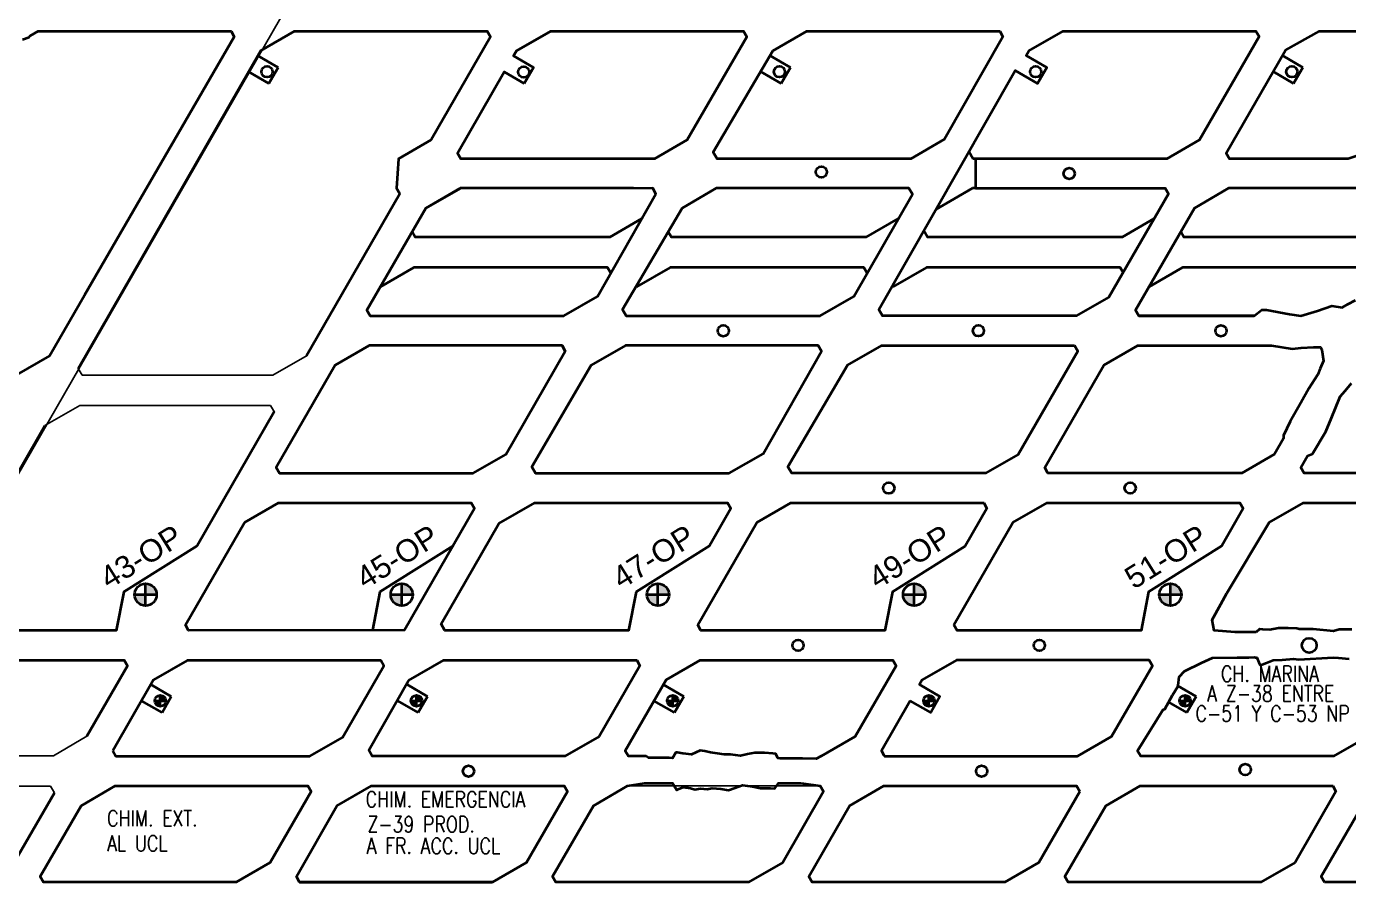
# Model space of a CAD drawing. Header units: millimetres. Extents: x -28 to 1943, y -5245 to 2752.
# Drawn here: x 1349.3 to 1528, y -101.1 to 15.4 of the extents above; entities that cross this region are included whole.
import ezdxf

# ---------------------------------------------------------------- set-up
doc = ezdxf.new("R2010")
doc.units = ezdxf.units.MM
doc.linetypes.add('CONTINUA', pattern=[0])
doc.layers.add('167', color=10, linetype='Continuous')
doc.styles.add('DG-T1-473 TO 560$0$Standard', font='arial.ttf')
doc.styles.add('ROMANS', font='romans.shx', dxfattribs={"width": 0.8})

msp = doc.modelspace()

# ---------------------------------------------------------------- hatches: boundary and pattern name
at = {"linetype": 'Continuous', "lineweight": 40}
h = msp.add_hatch(color=3, dxfattribs=at)
h.paths.add_polyline_path([(1366.882, -61.399, 0.4142136), (1365.382, -59.899), (1365.382, -61.399)])
h.paths.add_polyline_path([(1365.382, -61.399), (1363.882, -61.399, 0.4142136), (1365.382, -62.899)])
h = msp.add_hatch(color=3, dxfattribs=at)
h.paths.add_polyline_path([(1366.882, -61.399, 0.4142136), (1365.382, -59.899), (1365.382, -61.399)])
h.paths.add_polyline_path([(1365.382, -61.399), (1363.882, -61.399, 0.4142136), (1365.382, -62.899)])
h = msp.add_hatch(color=3, dxfattribs=at)
h.paths.add_polyline_path([(1401.523, -61.399, 0.4142136), (1400.023, -59.899), (1400.023, -61.399)])
h.paths.add_polyline_path([(1400.023, -61.399), (1398.523, -61.399, 0.4142136), (1400.023, -62.899)])
h = msp.add_hatch(color=3, dxfattribs=at)
h.paths.add_polyline_path([(1401.523, -61.399, 0.4142136), (1400.023, -59.899), (1400.023, -61.399)])
h.paths.add_polyline_path([(1400.023, -61.399), (1398.523, -61.399, 0.4142136), (1400.023, -62.899)])
h = msp.add_hatch(color=3, dxfattribs=at)
h.paths.add_polyline_path([(1436.164, -61.399, 0.4142136), (1434.664, -59.899), (1434.664, -61.399)])
h.paths.add_polyline_path([(1434.664, -61.399), (1433.164, -61.399, 0.4142136), (1434.664, -62.899)])
h = msp.add_hatch(color=3, dxfattribs=at)
h.paths.add_polyline_path([(1436.164, -61.399, 0.4142136), (1434.664, -59.899), (1434.664, -61.399)])
h.paths.add_polyline_path([(1434.664, -61.399), (1433.164, -61.399, 0.4142136), (1434.664, -62.899)])
at = {"lineweight": 40}
h = msp.add_hatch(color=256, dxfattribs=at)
h.paths.add_polyline_path([(1470.805, -61.399, 0.4142136), (1469.305, -59.899), (1469.305, -61.399)])
h.paths.add_polyline_path([(1469.305, -61.399), (1467.805, -61.399, 0.4142136), (1469.305, -62.899)])
h = msp.add_hatch(color=256, dxfattribs=at)
h.paths.add_polyline_path([(1470.805, -61.399, 0.4142136), (1469.305, -59.899), (1469.305, -61.399)])
h.paths.add_polyline_path([(1469.305, -61.399), (1467.805, -61.399, 0.4142136), (1469.305, -62.899)])
h = msp.add_hatch(color=256, dxfattribs=at)
h.paths.add_polyline_path([(1470.805, -61.399, 0.4142136), (1469.305, -59.899), (1469.305, -61.399)])
h.paths.add_polyline_path([(1469.305, -61.399), (1467.805, -61.399, 0.4142136), (1469.305, -62.899)])
h = msp.add_hatch(color=256, dxfattribs=at)
h.paths.add_polyline_path([(1505.446, -61.399, 0.4142136), (1503.946, -59.899), (1503.946, -61.399)])
h.paths.add_polyline_path([(1503.946, -61.399), (1502.446, -61.399, 0.4142136), (1503.946, -62.899)])
h = msp.add_hatch(color=256, dxfattribs=at)
h.paths.add_polyline_path([(1505.446, -61.399, 0.4142136), (1503.946, -59.899), (1503.946, -61.399)])
h.paths.add_polyline_path([(1503.946, -61.399), (1502.446, -61.399, 0.4142136), (1503.946, -62.899)])
h = msp.add_hatch(color=256, dxfattribs=at)
h.paths.add_polyline_path([(1505.446, -61.399, 0.4142136), (1503.946, -59.899), (1503.946, -61.399)])
h.paths.add_polyline_path([(1503.946, -61.399), (1502.446, -61.399, 0.4142136), (1503.946, -62.899)])
at = {"linetype": 'Continuous', "lineweight": 40}
h = msp.add_hatch(color=3, dxfattribs=at)
h.paths.add_polyline_path([(1368.122, -75.752, 0.4142136), (1367.372, -75.002), (1367.372, -75.752)])
h.paths.add_polyline_path([(1366.622, -75.752, 0.4142136), (1367.372, -76.502), (1367.372, -75.752)])
h = msp.add_hatch(color=3, dxfattribs=at)
h.paths.add_polyline_path([(1368.122, -75.752, 0.4142136), (1367.372, -75.002), (1367.372, -75.752)])
h.paths.add_polyline_path([(1366.622, -75.752, 0.4142136), (1367.372, -76.502), (1367.372, -75.752)])
h = msp.add_hatch(color=3, dxfattribs=at)
h.paths.add_polyline_path([(1402.763, -75.752, 0.4142136), (1402.013, -75.002), (1402.013, -75.752)])
h.paths.add_polyline_path([(1401.263, -75.752, 0.4142136), (1402.013, -76.502), (1402.013, -75.752)])
h = msp.add_hatch(color=3, dxfattribs=at)
h.paths.add_polyline_path([(1402.763, -75.752, 0.4142136), (1402.013, -75.002), (1402.013, -75.752)])
h.paths.add_polyline_path([(1401.263, -75.752, 0.4142136), (1402.013, -76.502), (1402.013, -75.752)])
h = msp.add_hatch(color=3, dxfattribs=at)
h.paths.add_polyline_path([(1437.404, -75.752, 0.4142136), (1436.654, -75.002), (1436.654, -75.752)])
h.paths.add_polyline_path([(1435.904, -75.752, 0.4142136), (1436.654, -76.502), (1436.654, -75.752)])
h = msp.add_hatch(color=3, dxfattribs=at)
h.paths.add_polyline_path([(1437.404, -75.752, 0.4142136), (1436.654, -75.002), (1436.654, -75.752)])
h.paths.add_polyline_path([(1435.904, -75.752, 0.4142136), (1436.654, -76.502), (1436.654, -75.752)])
at = {"lineweight": 40}
h = msp.add_hatch(color=3, dxfattribs=at)
h.paths.add_polyline_path([(1472.045, -75.752, 0.4142136), (1471.295, -75.002), (1471.295, -75.752)])
h.paths.add_polyline_path([(1470.545, -75.752, 0.4142136), (1471.295, -76.502), (1471.295, -75.752)])
h = msp.add_hatch(color=3, dxfattribs=at)
h.paths.add_polyline_path([(1472.045, -75.752, 0.4142136), (1471.295, -75.002), (1471.295, -75.752)])
h.paths.add_polyline_path([(1470.545, -75.752, 0.4142136), (1471.295, -76.502), (1471.295, -75.752)])
at = {"linetype": 'Continuous', "lineweight": 40}
h = msp.add_hatch(color=3, dxfattribs=at)
h.paths.add_polyline_path([(1506.686, -75.752, 0.4142136), (1505.936, -75.002), (1505.936, -75.752)])
h.paths.add_polyline_path([(1505.186, -75.752, 0.4142136), (1505.936, -76.502), (1505.936, -75.752)])
h = msp.add_hatch(color=3, dxfattribs=at)
h.paths.add_polyline_path([(1506.686, -75.752, 0.4142136), (1505.936, -75.002), (1505.936, -75.752)])
h.paths.add_polyline_path([(1505.186, -75.752, 0.4142136), (1505.936, -76.502), (1505.936, -75.752)])

# ---------------------------------------------------------------- linework, layer by layer
at = {"color": 3, "linetype": 'Continuous', "lineweight": 40}
for p, q in [((1412.023, 13.985), (1411.582, 14.748)), ((1411.582, 14.748), (1412.023, 13.985)), ((1412.023, 13.985), (1411.582, 14.748)), ((1411.582, 14.748), (1412.023, 13.985)), ((1420.163, 14.748), (1415.541, 12.08)), ((1420.163, 14.748), (1415.541, 12.08)), ((1420.163, 14.748), (1415.541, 12.08)), ((1420.163, 14.748), (1415.541, 12.08)), ((1446.664, 13.985), (1446.223, 14.748)), ((1446.664, 13.985), (1446.223, 14.748)), ((1454.804, 14.748), (1450.182, 12.08)), ((1454.804, 14.748), (1450.182, 12.08)), ((1383.297, 9.831), (1380.526, 11.431)), ((1383.297, 9.831), (1380.526, 11.431)), ((1452.579, 9.831), (1449.808, 11.431)), ((1452.579, 9.831), (1449.808, 11.431)), ((1521.861, 9.831), (1519.09, 11.431)), ((1521.861, 9.831), (1519.09, 11.431)), ((1382.047, 7.666), (1379.276, 9.266)), ((1382.047, 7.666), (1379.276, 9.266)), ((1382.047, 7.666), (1383.297, 9.831)), ((1382.047, 7.666), (1383.297, 9.831)), ((1451.329, 7.666), (1448.537, 9.278)), ((1451.329, 7.666), (1448.537, 9.278)), ((1451.329, 7.666), (1452.579, 9.831)), ((1451.329, 7.666), (1452.579, 9.831)), ((1520.611, 7.666), (1517.84, 9.266)), ((1520.611, 7.666), (1517.84, 9.266)), ((1520.611, 7.666), (1521.861, 9.831)), ((1520.611, 7.666), (1521.861, 9.831)), ((1399.563, -2.5), (1403.976, 0.048)), ((1399.563, -2.5), (1403.976, 0.048)), ((1407.896, -6.5), (1403.274, -9.169)), ((1407.896, -6.5), (1403.274, -9.169)), ((1431.35, -6.5), (1407.896, -6.5)), ((1431.35, -6.5), (1407.896, -6.5)), ((1406.98, -54.811), (1397.069, -61.004)), ((1406.98, -54.811), (1397.069, -61.004)), ((1365.382, -62.899), (1365.382, -59.899)), ((1365.382, -62.899), (1365.382, -59.899)), ((1400.023, -62.899), (1400.023, -59.899)), ((1400.023, -62.899), (1400.023, -59.899)), ((1434.664, -62.899), (1434.664, -59.899)), ((1434.664, -62.899), (1434.664, -59.899)), ((1363.882, -61.399), (1366.882, -61.399)), ((1363.882, -61.399), (1366.882, -61.399)), ((1397.069, -61.004), (1396.058, -66.206)), ((1397.069, -61.004), (1396.058, -66.206)), ((1398.523, -61.399), (1401.523, -61.399)), ((1398.523, -61.399), (1401.523, -61.399)), ((1433.164, -61.399), (1436.164, -61.399)), ((1433.164, -61.399), (1436.164, -61.399)), ((1368.863, -75.169), (1366.092, -73.569)), ((1368.863, -75.169), (1366.092, -73.569)), ((1367.372, -76.502), (1367.372, -75.002)), ((1367.372, -76.502), (1367.372, -75.002)), ((1403.504, -75.169), (1400.733, -73.569)), ((1403.504, -75.169), (1400.733, -73.569)), ((1402.013, -76.502), (1402.013, -75.002)), ((1402.013, -76.502), (1402.013, -75.002)), ((1438.145, -75.169), (1435.374, -73.569)), ((1438.145, -75.169), (1435.374, -73.569)), ((1436.654, -76.502), (1436.654, -75.002)), ((1436.654, -76.502), (1436.654, -75.002)), ((1507.427, -75.169), (1504.968, -73.749)), ((1507.427, -75.169), (1504.968, -73.749)), ((1505.936, -76.502), (1505.936, -75.002)), ((1505.936, -76.502), (1505.936, -75.002)), ((1367.613, -77.334), (1364.842, -75.734)), ((1367.613, -77.334), (1364.842, -75.734)), ((1366.622, -75.752), (1368.122, -75.752)), ((1366.622, -75.752), (1368.122, -75.752)), ((1367.613, -77.334), (1368.863, -75.169)), ((1367.613, -77.334), (1368.863, -75.169)), ((1402.254, -77.334), (1399.483, -75.734)), ((1402.254, -77.334), (1399.483, -75.734)), ((1401.263, -75.752), (1402.763, -75.752)), ((1401.263, -75.752), (1402.763, -75.752)), ((1402.254, -77.334), (1403.504, -75.169)), ((1402.254, -77.334), (1403.504, -75.169)), ((1436.895, -77.334), (1434.124, -75.734)), ((1436.895, -77.334), (1434.124, -75.734)), ((1435.904, -75.752), (1437.404, -75.752)), ((1435.904, -75.752), (1437.404, -75.752)), ((1436.895, -77.334), (1438.145, -75.169)), ((1436.895, -77.334), (1438.145, -75.169)), ((1506.177, -77.334), (1503.725, -75.918)), ((1506.177, -77.334), (1503.725, -75.918)), ((1505.186, -75.752), (1506.686, -75.752)), ((1505.186, -75.752), (1506.686, -75.752)), ((1506.177, -77.334), (1507.427, -75.169)), ((1506.177, -77.334), (1507.427, -75.169))]:
    msp.add_line(p, q, dxfattribs=at)
at = {"lineweight": 40, "ltscale": 5}
for p, q in [((1476.71, -1.5), (1477.287, -2.5)), ((1476.71, -1.5), (1477.287, -2.5)), ((1477.583, -2.5), (1477.287, -2.5)), ((1477.583, -2.5), (1477.287, -2.5)), ((1477.178, -6.5), (1472.22, -9.362)), ((1477.178, -6.5), (1472.22, -9.362)), ((1477.583, -6.5), (1477.178, -6.5)), ((1477.583, -6.5), (1477.178, -6.5))]:
    msp.add_line(p, q, dxfattribs=at)
at = {"color": 7, "lineweight": 40}
for p, q in [((1477.583, -2.5), (1477.583, -6.5)), ((1477.583, -2.5), (1477.583, -6.5)), ((1469.305, -62.899), (1469.305, -59.899)), ((1469.305, -62.899), (1469.305, -59.899)), ((1503.946, -62.899), (1503.946, -59.899)), ((1503.946, -62.899), (1503.946, -59.899)), ((1467.805, -61.399), (1470.805, -61.399)), ((1467.805, -61.399), (1470.805, -61.399)), ((1502.446, -61.399), (1505.446, -61.399)), ((1502.446, -61.399), (1505.446, -61.399))]:
    msp.add_line(p, q, dxfattribs=at)
at = {"color": 7, "linetype": 'Continuous', "lineweight": 40}
for p, q in [((1352.393, -29.125), (1357.115, -20.955)), ((1352.393, -29.125), (1347.944, -31.694)), ((1336.336, -65.308), (1351.783, -38.553)), ((1386.209, -100.252), (1412.269, -100.252)), ((1386.209, -100.252), (1412.269, -100.252))]:
    msp.add_line(p, q, dxfattribs=at)
for p, q in [((1387.226, -29.075), (1382.608, -31.742)), ((1356.794, -31.744), (1356.279, -30.852)), ((1382.608, -31.742), (1356.794, -31.744)), ((1356.476, -35.844), (1351.783, -38.553)), ((1382.291, -35.842), (1356.476, -35.844)), ((1382.805, -36.733), (1382.291, -35.842)), ((1357.457, -80.526), (1352.913, -83.2)), ((1352.913, -83.2), (1327.035, -83.2)), ((1352.546, -87.3), (1326.718, -87.3)), ((1352.229, -87.3), (1352.546, -87.3)), ((1352.546, -87.3), (1352.229, -87.3)), ((1352.546, -87.3), (1353.046, -88.166)), ((1353.046, -88.166), (1352.546, -87.3)), ((1351.127, -99.489), (1356.652, -89.92)), ((1351.127, -99.489), (1356.652, -89.92)), ((1460.612, -89.856), (1455.05, -99.489)), ((1460.612, -89.856), (1455.05, -99.489))]:
    msp.add_line(p, q)
at = {"linetype": 'CONTINUA', "lineweight": 9}
for p, q in [((1382.611, -31.744), (1387.226, -29.075)), ((1382.815, -36.735), (1382.3, -35.844))]:
    msp.add_line(p, q, dxfattribs=at)
at = {"color": 3, "lineweight": 40}
for p, q in [((1471.295, -76.502), (1471.295, -75.002)), ((1471.295, -76.502), (1471.295, -75.002)), ((1470.545, -75.752), (1472.045, -75.752)), ((1470.545, -75.752), (1472.045, -75.752))]:
    msp.add_line(p, q, dxfattribs=at)
at = {"lineweight": 40}
for points in [[(1348.751, 13.597), (1349.629, 13.928), (1349.793, 14.12), (1350.881, 14.748), (1376.941, 14.748), (1377.382, 13.985), (1357.115, -20.955)], [(1356.279, -30.852), (1380.9, 12.08), (1385.522, 14.748), (1411.582, 14.748), (1412.023, 13.985), (1403.976, 0.048), (1399.563, -2.5), (1399.314, -6.5), (1399.755, -7.263), (1399.755, -7.263)], [(1477.583, -6.5), (1503.238, -6.5), (1503.678, -7.263), (1495.632, -21.2), (1491.218, -23.748), (1465.019, -23.748), (1464.509, -22.865), (1482.943, 9.414), (1485.97, 7.666), (1487.22, 9.831), (1484.447, 11.432), (1484.823, 12.08), (1489.445, 14.748), (1515.505, 14.748), (1515.967, 14.022), (1507.899, 0.048), (1503.486, -2.5), (1477.583, -2.5)], [(1477.583, -6.5), (1503.238, -6.5), (1503.678, -7.263), (1495.632, -21.2), (1491.218, -23.748), (1465.019, -23.748), (1464.509, -22.865), (1482.943, 9.414), (1485.97, 7.666), (1487.22, 9.831), (1484.447, 11.432), (1484.823, 12.08), (1489.445, 14.748), (1515.505, 14.748), (1515.967, 14.022), (1507.899, 0.048), (1503.486, -2.5), (1477.583, -2.5)], [(1434.396, -7.263), (1434.396, -7.263), (1433.955, -6.5), (1407.906, -6.504), (1403.265, -9.183), (1403.265, -9.183), (1395.297, -22.985), (1395.737, -23.748), (1421.936, -23.748), (1426.498, -21.114), (1434.396, -7.263)], [(1434.396, -7.263), (1434.396, -7.263), (1433.955, -6.5), (1407.906, -6.504), (1403.265, -9.183), (1403.265, -9.183), (1395.297, -22.985), (1395.737, -23.748), (1421.936, -23.748), (1426.498, -21.114), (1434.396, -7.263)], [(1399.755, -7.263), (1387.154, -29.117)], [(1399.755, -7.263), (1387.154, -29.117)], [(1421.688, -27.748), (1395.628, -27.748), (1391.006, -30.417), (1383.029, -44.233), (1383.47, -44.996), (1409.669, -44.996), (1414.082, -42.448), (1422.128, -28.511), (1421.688, -27.748), (1422.134, -28.521)], [(1421.688, -27.748), (1395.628, -27.748), (1391.006, -30.417), (1383.029, -44.233), (1383.47, -44.996), (1409.669, -44.996), (1414.082, -42.448), (1422.128, -28.511), (1421.688, -27.748), (1422.134, -28.521)], [(1382.788, -36.689), (1372.339, -54.811), (1362.428, -61.004), (1361.41, -66.244), (1336.88, -66.249)], [(1382.788, -36.689), (1372.339, -54.811), (1362.428, -61.004), (1361.41, -66.244), (1359.25, -66.244)], [(1528.498, -66.129), (1526.77, -66.13), (1525.99, -66.357), (1523.253, -66.069), (1521.374, -66.067), (1521.204, -66.033), (1521.041, -65.976), (1519.888, -65.924), (1518.575, -65.953), (1517.402, -66.172), (1516.433, -66.127), (1516.04, -66.057), (1515.948, -66.12), (1515.597, -66.452), (1515.546, -66.461), (1515.316, -66.47), (1514.575, -66.457), (1513.075, -66.466), (1512.668, -66.456), (1509.878, -66.267), (1509.589, -64.826), (1510.754, -62.702), (1511.594, -61.211), (1517.303, -51.665), (1517.303, -51.665), (1521.925, -48.996), (1547.984, -48.996)], [(1528.498, -66.129), (1526.77, -66.13), (1525.99, -66.357), (1523.253, -66.069), (1521.374, -66.067), (1521.204, -66.033), (1521.041, -65.976), (1519.888, -65.924), (1518.575, -65.953), (1517.402, -66.172), (1516.433, -66.127), (1516.04, -66.057), (1515.948, -66.12), (1515.597, -66.452), (1515.546, -66.461), (1515.316, -66.47), (1514.575, -66.457), (1513.075, -66.466), (1512.668, -66.456), (1509.878, -66.267), (1509.589, -64.826), (1510.754, -62.702), (1511.594, -61.211), (1517.303, -51.665), (1517.303, -51.665), (1521.925, -48.996), (1547.984, -48.996)], [(1336.615, -70.252), (1362.507, -70.252), (1362.948, -71.015), (1357.457, -80.526)], [(1359.25, -70.252), (1362.507, -70.252), (1362.948, -71.015), (1357.457, -80.526)], [(1360.942, -82.489), (1361.383, -83.252), (1387.587, -83.244), (1391.999, -80.697), (1397.589, -71.015), (1397.175, -70.299), (1371.007, -70.299), (1366.467, -72.92), (1360.942, -82.489)], [(1360.942, -82.489), (1361.383, -83.252), (1387.587, -83.244), (1391.999, -80.697), (1397.589, -71.015), (1397.175, -70.299), (1371.007, -70.299), (1366.467, -72.92), (1360.942, -82.489)], [(1468.765, -75.734), (1464.865, -82.489), (1465.221, -83.105), (1465.306, -83.252), (1491.366, -83.252), (1495.988, -80.584), (1501.512, -71.015), (1501.071, -70.252), (1475.012, -70.252), (1470.39, -72.92), (1470.015, -73.569), (1472.786, -75.169), (1471.536, -77.334), (1468.765, -75.734)], [(1468.765, -75.734), (1464.865, -82.489), (1465.221, -83.105), (1465.306, -83.252), (1491.366, -83.252), (1495.988, -80.584), (1501.512, -71.015), (1501.071, -70.252), (1475.012, -70.252), (1470.39, -72.92), (1470.015, -73.569), (1472.786, -75.169), (1471.536, -77.334), (1468.765, -75.734)], [(1530.629, -80.584), (1526.007, -83.252), (1499.947, -83.252), (1499.506, -82.489), (1502.956, -76.946), (1503.024, -76.912), (1503.203, -76.866), (1504.234, -74.992), (1504.971, -73.835), (1504.961, -73.8), (1504.977, -73.676), (1505.13, -72.504), (1505.867, -71.738), (1508.143, -70.612), (1509.648, -69.923), (1512.971, -69.88), (1514.555, -69.879), (1515.32, -69.866), (1515.587, -69.931), (1515.649, -69.897), (1515.991, -70.792), (1516.118, -70.932), (1516.944, -70.604), (1517.821, -70.271), (1519.049, -70.235), (1520.609, -70.086), (1521.327, -70.177), (1525.969, -69.915), (1526.683, -69.943), (1528.111, -70.072)], [(1530.629, -80.584), (1526.007, -83.252), (1499.947, -83.252), (1499.506, -82.489), (1502.956, -76.946), (1503.024, -76.912), (1503.203, -76.866), (1504.234, -74.992), (1504.971, -73.835), (1504.961, -73.8), (1504.977, -73.676), (1505.13, -72.504), (1505.867, -71.738), (1508.143, -70.612), (1509.648, -69.923), (1512.971, -69.88), (1514.555, -69.879), (1515.32, -69.866), (1515.587, -69.931), (1515.649, -69.897), (1515.991, -70.792), (1516.118, -70.932), (1516.944, -70.604), (1517.821, -70.271), (1519.049, -70.235), (1520.609, -70.086), (1521.327, -70.177), (1525.969, -69.915), (1526.683, -69.943), (1528.111, -70.072)], [(1356.652, -89.92), (1361.274, -87.252), (1387.338, -87.244), (1387.779, -88.007), (1382.25, -97.584), (1377.628, -100.252), (1351.568, -100.252), (1351.127, -99.489), (1356.652, -89.92)], [(1356.652, -89.92), (1361.274, -87.252), (1387.338, -87.244), (1387.779, -88.007), (1382.25, -97.584), (1377.628, -100.252), (1351.568, -100.252), (1351.127, -99.489), (1356.652, -89.92)], [(1491.697, -88.015), (1486.173, -97.584), (1481.551, -100.252), (1455.491, -100.252), (1455.05, -99.489), (1460.575, -89.92), (1465.197, -87.252), (1491.256, -87.252), (1491.697, -88.015)], [(1491.697, -88.015), (1486.173, -97.584), (1481.551, -100.252), (1455.491, -100.252), (1455.05, -99.489), (1460.575, -89.92), (1465.197, -87.252), (1491.256, -87.252), (1491.697, -88.015)], [(1520.814, -97.584), (1516.192, -100.252), (1490.132, -100.252), (1489.691, -99.489), (1495.216, -89.92), (1499.838, -87.252), (1525.897, -87.252), (1526.338, -88.015), (1520.814, -97.584)], [(1520.814, -97.584), (1516.192, -100.252), (1490.132, -100.252), (1489.691, -99.489), (1495.216, -89.92), (1499.838, -87.252), (1525.897, -87.252), (1526.338, -88.015), (1520.814, -97.584)], [(1353.046, -88.166), (1347.609, -97.584), (1342.987, -100.252), (1317.19, -100.252)], [(1353.046, -88.166), (1347.609, -97.584), (1342.987, -100.252), (1317.19, -100.252)]]:
    msp.add_lwpolyline(points, dxfattribs=at)
for points in [[(1416.575, 7.666), (1417.825, 9.831), (1415.139, 11.382), (1415.541, 12.08), (1420.163, 14.748), (1446.223, 14.748), (1446.664, 13.985), (1438.617, 0.048), (1434.204, -2.5), (1408.005, -2.5), (1407.564, -1.737), (1413.889, 9.217)], [(1416.575, 7.666), (1417.825, 9.831), (1415.139, 11.382), (1415.541, 12.08), (1420.163, 14.748), (1446.223, 14.748), (1446.664, 13.985), (1438.617, 0.048), (1434.204, -2.5), (1408.005, -2.5), (1407.564, -1.737), (1413.889, 9.217)], [(1450.182, 12.08), (1454.804, 14.748), (1480.864, 14.748), (1481.305, 13.985), (1473.407, 0.134), (1468.845, -2.5), (1442.646, -2.5), (1442.136, -1.617)], [(1450.182, 12.08), (1454.804, 14.748), (1480.864, 14.748), (1481.305, 13.985), (1473.407, 0.134), (1468.845, -2.5), (1442.646, -2.5), (1442.136, -1.617)], [(1437.915, -9.169), (1429.868, -22.865), (1430.378, -23.748), (1456.577, -23.748), (1461.139, -21.114), (1469.057, -7.297), (1468.596, -6.5), (1442.537, -6.5)], [(1437.915, -9.169), (1429.868, -22.865), (1430.378, -23.748), (1456.577, -23.748), (1461.139, -21.114), (1469.057, -7.297), (1468.596, -6.5), (1442.537, -6.5)], [(1444.3, -45.002), (1448.871, -42.363), (1456.769, -28.511), (1456.329, -27.748), (1430.269, -27.748), (1425.647, -30.417), (1417.601, -44.113), (1418.111, -44.996)], [(1444.3, -45.002), (1448.871, -42.363), (1456.769, -28.511), (1456.329, -27.748), (1430.269, -27.748), (1425.647, -30.417), (1417.601, -44.113), (1418.111, -44.996)], [(1490.97, -27.748), (1491.411, -28.511), (1483.364, -42.448), (1478.951, -44.996), (1452.752, -44.996), (1452.242, -44.113), (1460.288, -30.417), (1464.91, -27.748)], [(1490.97, -27.748), (1491.411, -28.511), (1483.364, -42.448), (1478.951, -44.996), (1452.752, -44.996), (1452.242, -44.113), (1460.288, -30.417), (1464.91, -27.748)], [(1378.739, -51.665), (1383.36, -48.996), (1409.42, -48.996), (1409.861, -49.759), (1400.369, -66.199), (1371.202, -66.244), (1370.762, -65.481)], [(1378.739, -51.665), (1383.36, -48.996), (1409.42, -48.996), (1409.861, -49.759), (1400.369, -66.199), (1371.202, -66.244), (1370.762, -65.481)], [(1431.71, -61.004), (1430.692, -66.244), (1405.843, -66.244), (1405.333, -65.361), (1413.133, -51.807), (1418.001, -48.996), (1444.061, -48.996), (1444.502, -49.759), (1441.622, -54.811)], [(1431.71, -61.004), (1430.692, -66.244), (1405.843, -66.244), (1405.333, -65.361), (1413.133, -51.807), (1418.001, -48.996), (1444.061, -48.996), (1444.502, -49.759), (1441.622, -54.811)], [(1440.039, -65.489), (1448.021, -51.665), (1452.642, -48.996), (1478.702, -48.996), (1479.143, -49.759), (1476.206, -54.846), (1466.351, -61.004), (1465.333, -66.244), (1465.333, -66.244), (1465.333, -66.244), (1440.48, -66.252)], [(1440.039, -65.489), (1448.021, -51.665), (1452.642, -48.996), (1478.702, -48.996), (1479.143, -49.759), (1476.206, -54.846), (1466.351, -61.004), (1465.333, -66.244), (1465.333, -66.244), (1465.333, -66.244), (1440.48, -66.252)], [(1474.685, -65.481), (1482.662, -51.665), (1487.284, -48.996), (1513.343, -48.996), (1513.784, -49.759), (1510.904, -54.811), (1500.992, -61.004), (1499.974, -66.244), (1475.125, -66.244)], [(1474.685, -65.481), (1482.662, -51.665), (1487.284, -48.996), (1513.343, -48.996), (1513.784, -49.759), (1510.904, -54.811), (1500.992, -61.004), (1499.974, -66.244), (1475.125, -66.244)], [(1400.948, -73.013), (1405.729, -70.252), (1431.789, -70.252), (1432.23, -71.015), (1426.706, -80.584), (1422.084, -83.252), (1396.024, -83.252), (1395.549, -82.429)], [(1400.948, -73.013), (1405.729, -70.252), (1431.789, -70.252), (1432.23, -71.015), (1426.706, -80.584), (1422.084, -83.252), (1396.024, -83.252), (1395.549, -82.429)], [(1433.058, -83.252), (1430.665, -83.252), (1430.224, -82.489), (1435.749, -72.92), (1440.371, -70.252), (1466.43, -70.252), (1466.871, -71.015), (1461.347, -80.584), (1456.725, -83.252), (1456.034, -83.607), (1454.196, -83.543), (1453.22, -83.534), (1452.236, -83.53), (1451.196, -83.534), (1450.863, -83.488), (1450.577, -82.936), (1450.208, -82.879), (1449.054, -82.778), (1447.766, -82.769), (1446.76, -82.969), (1445.836, -83.168), (1444.449, -83.005), (1443.594, -82.998), (1442.719, -82.889), (1441.746, -82.729), (1440.986, -82.556), (1440.361, -82.46), (1439.196, -82.991), (1438.022, -82.863), (1437.265, -82.731), (1437.087, -82.713), (1436.637, -83.483), (1436.197, -83.474), (1435.279, -83.461), (1434.325, -83.468), (1433.373, -83.457)], [(1433.058, -83.252), (1430.665, -83.252), (1430.224, -82.489), (1435.749, -72.92), (1440.371, -70.252), (1466.43, -70.252), (1466.871, -71.015), (1461.347, -80.584), (1456.725, -83.252), (1456.034, -83.607), (1454.196, -83.543), (1453.22, -83.534), (1452.236, -83.53), (1451.196, -83.534), (1450.863, -83.488), (1450.577, -82.936), (1450.208, -82.879), (1449.054, -82.778), (1447.766, -82.769), (1446.76, -82.969), (1445.836, -83.168), (1444.449, -83.005), (1443.594, -82.998), (1442.719, -82.889), (1441.746, -82.729), (1440.986, -82.556), (1440.361, -82.46), (1439.196, -82.991), (1438.022, -82.863), (1437.265, -82.731), (1437.087, -82.713), (1436.637, -83.483), (1436.197, -83.474), (1435.279, -83.461), (1434.325, -83.468), (1433.373, -83.457)], [(1412.269, -100.252), (1386.209, -100.252), (1385.768, -99.489), (1391.235, -89.954), (1395.915, -87.252), (1421.974, -87.252), (1422.415, -88.015), (1416.891, -97.584)], [(1412.269, -100.252), (1386.209, -100.252), (1385.768, -99.489), (1391.235, -89.954), (1395.915, -87.252), (1421.974, -87.252), (1422.415, -88.015), (1416.891, -97.584)], [(1524.773, -100.252), (1524.332, -99.489), (1529.857, -89.92), (1534.479, -87.252), (1560.538, -87.252), (1560.979, -88.015), (1555.455, -97.584), (1550.833, -100.252)], [(1524.773, -100.252), (1524.332, -99.489), (1529.857, -89.92), (1534.479, -87.252), (1560.538, -87.252), (1560.979, -88.015), (1555.455, -97.584), (1550.833, -100.252)]]:
    msp.add_lwpolyline(points, close=True, dxfattribs=at)
at = {"color": 7, "lineweight": 40}
for points in [[(1529.336, -2.066), (1527.967, -2.5), (1511.928, -2.5), (1511.487, -1.737), (1519.516, 12.169), (1524.086, 14.748), (1538.063, 14.748)], [(1529.336, -2.066), (1527.967, -2.5), (1511.928, -2.5), (1511.487, -1.737), (1519.516, 12.169), (1524.086, 14.748), (1538.063, 14.748)], [(1529.239, -6.5), (1511.819, -6.5), (1507.197, -9.169), (1499.22, -22.985), (1499.661, -23.748)], [(1529.239, -6.5), (1511.819, -6.5), (1507.197, -9.169), (1499.22, -22.985), (1499.661, -23.748)], [(1515.285, -23.748), (1499.661, -23.748), (1515.285, -23.748), (1516.311, -22.911), (1516.946, -22.925), (1520.041, -23.512), (1521.574, -23.748), (1523.829, -23.061), (1525.763, -22.401), (1527.156, -22.615), (1527.96, -22.152), (1528.99, -21.6)], [(1515.285, -23.748), (1499.661, -23.748), (1515.285, -23.748), (1516.311, -22.911), (1516.946, -22.925), (1520.041, -23.512), (1521.574, -23.748), (1523.829, -23.061), (1525.763, -22.401), (1527.156, -22.615), (1527.96, -22.152), (1528.99, -21.6)], [(1548.233, -44.996), (1522.034, -44.996), (1521.593, -44.233), (1522.507, -42.65), (1523.148, -42.368), (1524.976, -39.345), (1525.728, -37.499), (1526.9, -34.623), (1527.561, -33.859), (1528.431, -32.852)], [(1548.233, -44.996), (1522.034, -44.996), (1521.593, -44.233), (1522.507, -42.65), (1523.148, -42.368), (1524.976, -39.345), (1525.728, -37.499), (1526.9, -34.623), (1527.561, -33.859), (1528.431, -32.852)]]:
    msp.add_lwpolyline(points, dxfattribs=at)
at = {"lineweight": 40, "ltscale": 5}
for points in [[(1432.472, -10.576), (1428.135, -13.08), (1401.836, -13.08), (1401.421, -12.361)], [(1467.125, -10.576), (1462.788, -13.08), (1436.475, -13.08), (1436.06, -12.361)], [(1501.766, -10.576), (1497.429, -13.08), (1471.128, -13.08), (1470.713, -12.361)], [(1536.407, -10.576), (1532.07, -13.08), (1505.769, -13.08), (1505.354, -12.361)], [(1428.251, -17.887), (1427.842, -17.18), (1401.655, -17.18), (1397.13, -19.793)], [(1462.904, -17.887), (1462.496, -17.18), (1436.295, -17.18), (1431.77, -19.793)], [(1497.545, -17.887), (1497.136, -17.18), (1470.948, -17.18), (1466.423, -19.793)], [(1532.185, -17.887), (1531.777, -17.18), (1505.588, -17.18), (1501.063, -19.793)]]:
    msp.add_lwpolyline(points, dxfattribs=at)
at = {"color": 7, "lineweight": 40}
for points in [[(1519.248, -40.307), (1518.016, -42.442), (1513.592, -44.996), (1487.393, -44.996), (1486.952, -44.233), (1494.929, -30.417), (1499.551, -27.748), (1517.607, -27.748), (1520.423, -28.208), (1521.645, -28.056), (1523.29, -27.943), (1524.227, -27.97), (1524.429, -28.331), (1524.649, -29.824), (1524.194, -30.858), (1523.86, -31.654), (1522.684, -33.531), (1521.583, -35.489), (1520.142, -38.004), (1519.258, -39.911)], [(1519.248, -40.307), (1518.016, -42.442), (1513.592, -44.996), (1487.393, -44.996), (1486.952, -44.233), (1494.929, -30.417), (1499.551, -27.748), (1517.607, -27.748), (1520.423, -28.208), (1521.645, -28.056), (1523.29, -27.943), (1524.227, -27.97), (1524.429, -28.331), (1524.649, -29.824), (1524.194, -30.858), (1523.86, -31.654), (1522.684, -33.531), (1521.583, -35.489), (1520.142, -38.004), (1519.258, -39.911)], [(1456.615, -87.252), (1456.615, -87.252), (1457.056, -88.015), (1451.532, -97.584), (1446.91, -100.252), (1420.85, -100.252), (1420.409, -99.489), (1425.934, -89.92), (1430.556, -87.252), (1432.856, -86.892), (1433.304, -86.871), (1434.296, -86.885), (1435.324, -86.885), (1436.297, -86.885), (1436.614, -86.887), (1437.207, -87.817), (1437.271, -87.736), (1438.087, -87.433), (1439.04, -87.569), (1439.664, -87.753), (1440.396, -87.588), (1441.327, -87.679), (1441.98, -87.561), (1443.179, -87.66), (1444.188, -87.811), (1445.111, -87.505), (1446.102, -87.163), (1447.448, -87.329), (1448.541, -87.553), (1449.893, -87.555), (1450.47, -87.601), (1450.971, -86.895), (1451.149, -86.88), (1452.188, -86.892), (1453.22, -86.896), (1453.937, -86.893), (1454.233, -86.914), (1454.333, -86.913)], [(1456.615, -87.252), (1456.615, -87.252), (1457.056, -88.015), (1451.532, -97.584), (1446.91, -100.252), (1420.85, -100.252), (1420.409, -99.489), (1425.934, -89.92), (1430.556, -87.252), (1432.856, -86.892), (1433.304, -86.871), (1434.296, -86.885), (1435.324, -86.885), (1436.297, -86.885), (1436.614, -86.887), (1437.207, -87.817), (1437.271, -87.736), (1438.087, -87.433), (1439.04, -87.569), (1439.664, -87.753), (1440.396, -87.588), (1441.327, -87.679), (1441.98, -87.561), (1443.179, -87.66), (1444.188, -87.811), (1445.111, -87.505), (1446.102, -87.163), (1447.448, -87.329), (1448.541, -87.553), (1449.893, -87.555), (1450.47, -87.601), (1450.971, -86.895), (1451.149, -86.88), (1452.188, -86.892), (1453.22, -86.896), (1453.937, -86.893), (1454.233, -86.914), (1454.333, -86.913)]]:
    msp.add_lwpolyline(points, close=True, dxfattribs=at)
at = {"elevation": 7}
for points in [[(1381.65, -87.244), (1387.338, -87.244), (1387.779, -88.007), (1382.25, -97.584), (1377.628, -100.252), (1351.568, -100.252)], [(1381.65, -87.244), (1387.338, -87.244), (1387.779, -88.007), (1382.25, -97.584), (1377.628, -100.252), (1351.568, -100.252)], [(1491.697, -88.015), (1486.173, -97.584), (1481.551, -100.252), (1455.491, -100.252), (1455.05, -99.489)], [(1491.697, -88.015), (1486.173, -97.584), (1481.551, -100.252), (1455.491, -100.252), (1455.05, -99.489)]]:
    msp.add_lwpolyline(points, dxfattribs=at)
for points in [[(1412.269, -100.252), (1386.209, -100.252), (1385.768, -99.489), (1391.235, -89.954), (1395.915, -87.252), (1421.974, -87.252), (1422.415, -88.015), (1416.891, -97.584)], [(1412.269, -100.252), (1386.209, -100.252), (1385.768, -99.489), (1391.235, -89.954), (1395.915, -87.252), (1421.974, -87.252), (1422.415, -88.015), (1416.891, -97.584)], [(1420.85, -100.252), (1420.409, -99.489), (1425.934, -89.92), (1430.556, -87.252), (1456.615, -87.252), (1457.056, -88.015), (1451.532, -97.584), (1446.91, -100.252)], [(1420.85, -100.252), (1420.409, -99.489), (1425.934, -89.92), (1430.556, -87.252), (1456.615, -87.252), (1457.056, -88.015), (1451.532, -97.584), (1446.91, -100.252)]]:
    msp.add_lwpolyline(points, close=True, dxfattribs=at)
at = {"color": 3, "linetype": 'Continuous', "lineweight": 40}
for centre, radius in [((1381.806, 9.248), 0.75), ((1451.088, 9.248), 0.75), ((1485.729, 9.248), 0.75), ((1520.37, 9.248), 0.75), ((1365.382, -61.399), 1.5), ((1400.023, -61.399), 1.5), ((1434.664, -61.399), 1.5), ((1367.372, -75.752), 0.75), ((1402.013, -75.752), 0.75), ((1436.654, -75.752), 0.75), ((1505.936, -75.752), 0.75)]:
    msp.add_circle(centre, radius, dxfattribs=at)
at = {"color": 3, "lineweight": 40}
for centre in [(1416.512, 9.22), (1471.295, -75.752)]:
    msp.add_circle(centre, 0.75, dxfattribs=at)
at = {"lineweight": 40}
for centre, radius in [((1456.759, -4.293), 0.757), ((1490.262, -4.5), 0.75), ((1443.5, -25.754), 0.757), ((1477.994, -25.748), 0.75), ((1510.78, -25.754), 0.75), ((1465.874, -47.002), 0.757), ((1498.512, -47.002), 0.75), ((1469.305, -61.399), 1.5), ((1503.946, -61.399), 1.5), ((1453.602, -68.257), 0.757), ((1486.24, -68.258), 0.75), ((1409.044, -85.257), 0.75), ((1478.428, -85.257), 0.757), ((1514.06, -85.045), 0.757)]:
    msp.add_circle(centre, radius, dxfattribs=at)
at = {"linetype": 'Continuous', "lineweight": 40}
msp.add_circle((1522.716, -68.264), 1, dxfattribs=at)
at = {"layer": '167'}
msp.add_lwpolyline([(793.984, -747.719), (1288.758, -747.718), (1347.109, -646.658), (1351.609, -644.06), (1383.259, -644.06), (1805.194, 86.748), (1770.861, 87.511), (1838.66, 204.944), (1646.978, 301.627), (1521.565, 87.697), (1424.451, 87.511), (1164.8, -363.75), (913.868, -363.748), (890.119, -410.232), (793.984, -747.719)], close=True, dxfattribs=at)

# ---------------------------------------------------------------- texts
at = {"linetype": 'Continuous', "style": 'DG-T1-473 TO 560$0$Standard'}
for s, p in [('43-OP', (1360.428, -60.764)), ('45-OP', (1395.069, -60.764)), ('47-OP', (1429.71, -60.764)), ('49-OP', (1464.351, -60.764)), ('51-OP', (1498.992, -60.764))]:
    msp.add_text(s, height=3, rotation=32, dxfattribs=at).set_placement(p)
at = {"color": 7, "linetype": 'CONTINUA', "lineweight": 13, "style": 'ROMANS', "width": 0.8}
for s, p in [('CH. MARINA', (1510.786, -73.179)), ('A Z-38 ENTRE', (1508.948, -75.85)), ('C-51 Y C-53 NP', (1507.351, -78.548)), ('CHIM. EMERGENCIA', (1395.148, -90.133)), ('CHIM. EXT.', (1360.184, -92.705)), ('Z-39 PROD. ', (1395.382, -93.505)), ('AL UCL', (1360.184, -96.083)), ('A FR. ACC. UCL', (1395.286, -96.427))]:
    msp.add_text(s, height=2.15, dxfattribs=at).set_placement(p)
at = {"linetype": 'CONTINUA', "lineweight": 13, "style": 'ROMANS', "width": 0.8}
msp.add_text('AL UCL', height=2.15, dxfattribs=at).set_placement((1360.184, -96.083))

doc.saveas('drawing.dxf')
